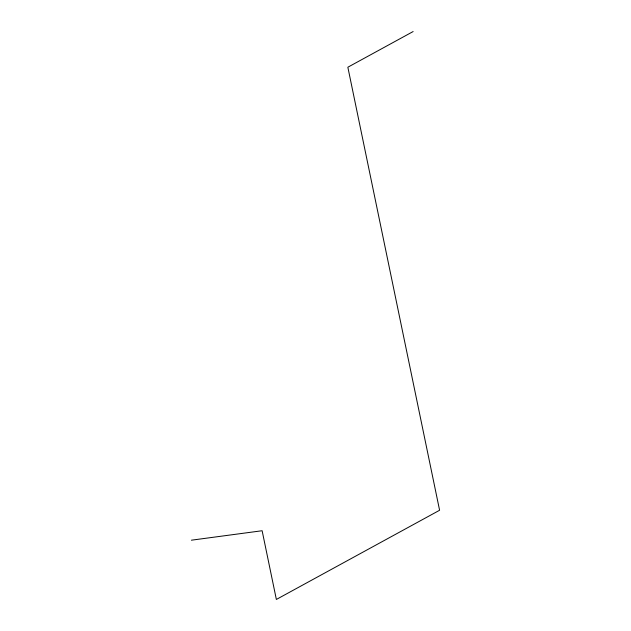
<?xml version="1.0" encoding="UTF-8"?>
<svg xmlns="http://www.w3.org/2000/svg" width="631" height="631" viewBox="0 0 631 631"><rect width="100%" height="100%" fill="white"/><g stroke="black" fill="none" stroke-linecap="round" stroke-linejoin="round"><path stroke-width="0.95" d="M413.139 31.55L347.847 67.225L439.594 510.258L276.362 599.45L262.125 530.734L191.406 540.191"/></g></svg>
